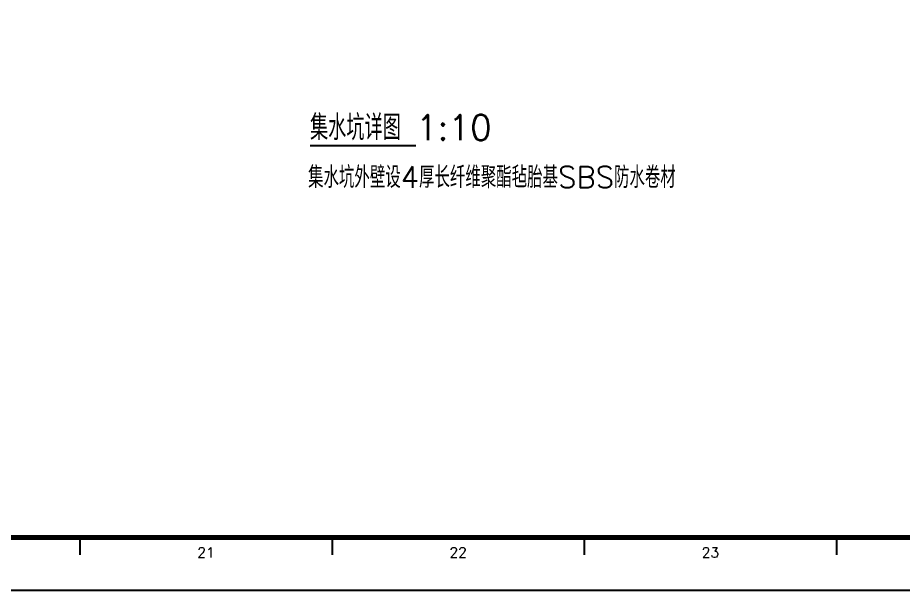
# Model space of a CAD drawing. Header units: inches. Extents: x 0 to 508000, y 0 to 738838.
# Drawn here: x 378569 to 396124, y 198338 to 209693 of the extents above; entities that cross this region are included whole.
import ezdxf
from ezdxf.enums import TextEntityAlignment as Align

# ---------------------------------------------------------------- set-up
doc = ezdxf.new("R2010")
doc.units = ezdxf.units.IN
doc.header["$LTSCALE"] = 1000
doc.header["$MEASUREMENT"] = 0
for name, color, linetype, true_color in [('DIM_SYMB', 3, 'Continuous', 0x00ff00), ('PUB_TEXT', 7, 'Continuous', 0xffffff), ('TK', 7, 'Continuous', 0xffffff), ('ZG-图框层', 4, 'Continuous', 0x00ffff)]:
    doc.layers.add(name, color=color, linetype=linetype, true_color=true_color)
doc.styles.add('ISOCP', font='txt.shx', dxfattribs={"height": 0.2, "bigfont": 'gbcbig.shx'})
doc.styles.add('TXTSTY_ANONYMOUS', font='txt.shx', dxfattribs={"height": 0.2, "bigfont": 'gbcbig.shx'})

# ---------------------------------------------------------------- blocks, each defined once
blk = doc.blocks.new('DAnoyomous39815')
at = {"layer": 'DIM_SYMB', "color": 0, "lineweight": -3}
blk.add_line((384363.5448143482, 207160.6450186968), (386463.5448143482, 207160.6450186968), dxfattribs=at)
at = {"layer": 'DIM_SYMB', "color": 7, "true_color": 0xffffff, "style": 'TXTSTY_ANONYMOUS'}
for s, p in [('集水坑详图', (384363.5448143482, 207265.6450186968)), ('1:10', (386464.1448143721, 207265.6450186968))]:
    blk.add_text(s, height=500, dxfattribs=at).set_placement(p)

msp = doc.modelspace()

# ---------------------------------------------------------------- linework, layer by layer
at = {"layer": 'TK', "lineweight": -3}
for p, q in [((379799.9999444485, 199429.7506915331), (379799.9999444485, 199038.4308348894)), ((384799.9999444485, 199429.7506915331), (384799.9999444485, 199038.4308348894)), ((389799.9999444485, 199429.7506915331), (389799.9999444485, 199038.4308348894)), ((394799.9999444485, 199429.7506915331), (394799.9999444485, 199038.4308348894))]:
    msp.add_line(p, q, dxfattribs=at)
at = {"layer": 'ZG-图框层', "lineweight": -3}
msp.add_lwpolyline([(277300.0000128746, 282438.4308348894), (277300.0000128746, 198338.4308348894), (411100.0000128746, 198338.4308348894), (411100.0000128746, 282438.4308348894)], close=True, dxfattribs=at)
at = {"layer": 'ZG-图框层', "lineweight": -3, "const_width": 100}
msp.add_lwpolyline([(279799.9999444485, 199384.0907632113), (279799.9999444485, 281438.4308348894), (410099.9999843836, 281438.4308348894), (410099.9999843836, 199384.0907632113)], close=True, dxfattribs=at)

# ---------------------------------------------------------------- block references
at = {"layer": 'DIM_SYMB', "color": 0}
msp.add_blockref('DAnoyomous39815', (0, 0), dxfattribs=at)

# ---------------------------------------------------------------- texts
at = {"layer": 'PUB_TEXT', "style": 'TXTSTY_ANONYMOUS'}
msp.add_text('集水坑外壁设4厚长纤维聚酯毡胎基SBS防水卷材', height=425, dxfattribs=at).set_placement((384324.527962923, 206317.7505675554))
at = {"layer": 'TK', "style": 'ISOCP'}
for s, p in [('21', (382299.9999444485, 199088.4308348894)), ('22', (387299.9999444485, 199088.4308348894)), ('23', (392299.9999444485, 199088.4308348894))]:
    msp.add_text(s, height=200, dxfattribs=at).set_placement(p, align=Align.MIDDLE_CENTER)

doc.saveas('drawing.dxf')
